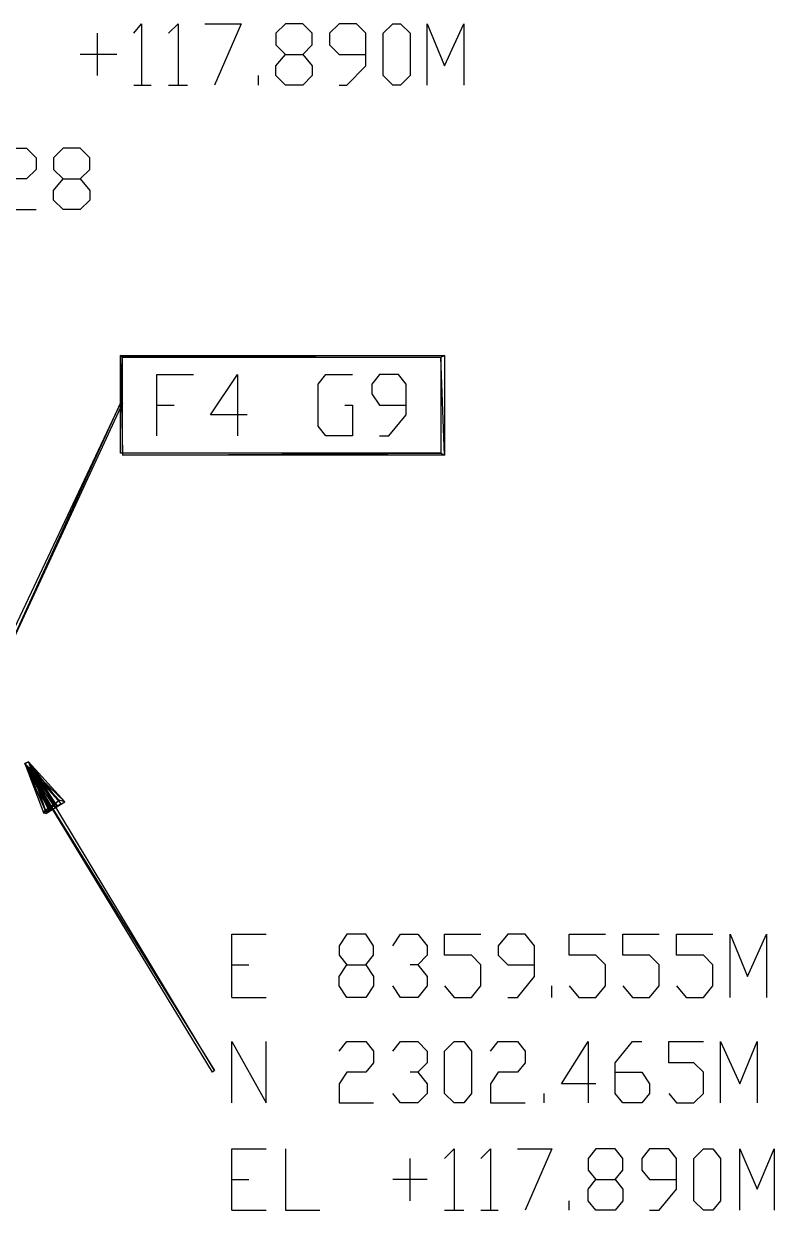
# Model space of a CAD drawing. Header units: millimetres. Extents: x 21 to 1147, y -811 to 126.
# Drawn here: x 348 to 395, y -152 to -77.7 of the extents above; entities that cross this region are included whole.
import ezdxf

# ---------------------------------------------------------------- set-up
doc = ezdxf.new("R2010")
doc.units = ezdxf.units.MM
doc.layers.add('EDITED_LINES', color=4, linetype='Continuous')

msp = doc.modelspace()

# ---------------------------------------------------------------- linework, layer by layer
at = {"layer": 'EDITED_LINES'}
for p, q in [((354.88, -78.28), (355.36, -77.68)), ((355.36, -77.68), (355.36, -81.52)), ((357.04, -78.28), (357.64, -77.68)), ((357.64, -77.68), (357.64, -81.52)), ((359.32, -77.68), (361.6, -77.68)), ((361.6, -77.68), (359.92, -81.52)), ((364.36, -77.68), (363.76, -78.28)), ((365.44, -77.68), (364.36, -77.68)), ((366.04, -78.28), (365.44, -77.68)), ((367.72, -77.68), (367.12, -78.28)), ((368.8, -77.68), (367.72, -77.68)), ((369.4, -78.28), (368.8, -77.68)), ((370.48, -78.28), (371.08, -77.68)), ((371.08, -77.68), (371.56, -77.68)), ((371.56, -77.68), (372.16, -78.28)), ((373.24, -81.52), (373.24, -77.68)), ((373.24, -77.68), (374.32, -80.32)), ((374.32, -80.32), (375.52, -77.68)), ((375.52, -77.68), (375.52, -81.52)), ((352.6, -80.92), (352.6, -78.28)), ((363.76, -78.28), (363.76, -79)), ((366.04, -79), (366.04, -78.28)), ((367.12, -78.28), (367.12, -79)), ((369.4, -80.32), (369.4, -78.28)), ((370.48, -80.92), (370.48, -78.28)), ((372.16, -78.28), (372.16, -80.92)), ((363.76, -79), (364.36, -79.6)), ((365.44, -79.6), (366.04, -79)), ((367.12, -79), (367.72, -79.6)), ((353.8, -79.6), (351.52, -79.6)), ((363.76, -80.32), (364.36, -79.6)), ((364.36, -79.6), (365.44, -79.6)), ((365.44, -79.6), (366.04, -80.32)), ((367.72, -79.6), (369.4, -79.6)), ((362.68, -81.52), (362.68, -80.92)), ((363.76, -80.92), (363.76, -80.32)), ((364.36, -81.52), (363.76, -80.92)), ((366.04, -80.92), (365.44, -81.52)), ((366.04, -80.32), (366.04, -80.92)), ((368.2, -81.52), (369.4, -80.32)), ((371.08, -81.52), (370.48, -80.92)), ((372.16, -80.92), (371.56, -81.52)), ((354.88, -81.52), (355.96, -81.52)), ((357.04, -81.52), (358.24, -81.52)), ((365.44, -81.52), (364.36, -81.52)), ((367.72, -81.52), (368.2, -81.52)), ((371.56, -81.52), (371.08, -81.52)), ((347.08, -85.48), (348.16, -85.48)), ((348.16, -85.48), (348.76, -86.08)), ((348.76, -86.08), (348.76, -86.8)), ((350.44, -85.48), (349.84, -86.08)), ((349.84, -86.08), (349.84, -86.8)), ((351.52, -85.48), (350.44, -85.48)), ((352.12, -86.08), (351.52, -85.48)), ((352.12, -86.8), (352.12, -86.08)), ((348.76, -86.8), (348.16, -87.4)), ((349.84, -86.8), (350.44, -87.4)), ((351.52, -87.4), (352.12, -86.8)), ((348.16, -87.4), (347.08, -87.4)), ((349.84, -88.12), (350.44, -87.4)), ((350.44, -87.4), (351.52, -87.4)), ((351.52, -87.4), (352.12, -88.12)), ((349.84, -88.72), (349.84, -88.12)), ((352.12, -88.12), (352.12, -88.72)), ((350.44, -89.32), (349.84, -88.72)), ((352.12, -88.72), (351.52, -89.32)), ((346.48, -89.32), (348.76, -89.32)), ((351.52, -89.32), (350.44, -89.32)), ((354.16, -98.56), (354.04, -98.44)), ((354.04, -98.44), (374.32, -98.44)), ((354.16, -98.56), (354.04, -98.44)), ((354.04, -98.44), (354.16, -104.56)), ((354.04, -98.44), (354.16, -104.56)), ((354.04, -104.56), (354.04, -98.44)), ((374.32, -98.44), (354.16, -98.56)), ((374.32, -98.44), (354.16, -98.56)), ((354.16, -98.56), (374.08, -98.56)), ((354.16, -104.56), (354.16, -98.56)), ((374.08, -98.56), (374.32, -98.44)), ((374.08, -98.56), (374.32, -98.44)), ((374.32, -104.68), (374.08, -98.56)), ((374.08, -98.56), (374.08, -104.56)), ((374.32, -104.68), (374.08, -98.56)), ((374.32, -98.44), (374.32, -104.68)), ((356.32, -103.48), (356.32, -99.64)), ((356.32, -99.64), (358.6, -99.64)), ((359.68, -102.16), (361.36, -99.64)), ((361.36, -99.64), (361.36, -103.48)), ((366.4, -100.24), (366.88, -99.64)), ((366.4, -102.88), (366.4, -100.24)), ((366.88, -99.64), (368.56, -99.64)), ((370.24, -99.64), (369.76, -100.24)), ((369.76, -100.24), (369.76, -100.84)), ((371.44, -99.64), (370.24, -99.64)), ((371.92, -100.24), (371.44, -99.64)), ((371.92, -102.16), (371.92, -100.24)), ((369.76, -100.84), (370.24, -101.56)), ((354.04, -101.44), (345.64, -119.2)), ((345.88, -119.32), (354.04, -101.44)), ((345.88, -119.32), (354.04, -101.44)), ((354.16, -101.44), (345.88, -119.32)), ((354.04, -101.44), (354.16, -101.44)), ((356.32, -101.56), (357.4, -101.56)), ((368.08, -101.56), (368.56, -101.56)), ((368.56, -101.56), (368.56, -103.48)), ((370.24, -101.56), (371.92, -101.56)), ((361.96, -102.16), (359.68, -102.16)), ((370.84, -103.48), (371.92, -102.16)), ((366.88, -103.48), (366.4, -102.88)), ((368.56, -103.48), (366.88, -103.48)), ((370.24, -103.48), (370.84, -103.48)), ((354.16, -104.56), (354.04, -104.56)), ((354.16, -104.56), (354.16, -104.68)), ((354.16, -104.68), (374.08, -104.56)), ((374.08, -104.56), (354.16, -104.56)), ((354.16, -104.68), (374.08, -104.56)), ((374.32, -104.68), (354.16, -104.68)), ((374.08, -104.56), (374.32, -104.68)), ((374.08, -104.56), (374.32, -104.68)), ((348.04, -124), (348.28, -123.88)), ((348.28, -123.88), (348.04, -124)), ((348.04, -124), (348.28, -123.88)), ((348.28, -123.88), (348.04, -124)), ((348.04, -124), (348.28, -123.88)), ((348.28, -123.88), (348.04, -124)), ((348.04, -124), (348.28, -123.88)), ((348.28, -123.88), (348.04, -124)), ((348.28, -123.88), (348.04, -124)), ((349.36, -127), (348.04, -124)), ((348.04, -124), (349.24, -127.12)), ((349.36, -127), (348.04, -124)), ((348.04, -124), (350.56, -126.4)), ((348.04, -124), (350.56, -126.4)), ((350.2, -126.28), (348.04, -124)), ((349.6, -126.88), (348.04, -124)), ((348.04, -124), (349.36, -127)), ((349.6, -126.88), (348.04, -124)), ((348.04, -124), (350.32, -126.52)), ((348.04, -124), (350.32, -126.52)), ((350.08, -126.64), (348.04, -124)), ((349.72, -126.88), (348.04, -124)), ((348.04, -124), (349.6, -127)), ((349.72, -126.88), (348.04, -124)), ((348.04, -124), (350.32, -126.52)), ((348.04, -124), (350.32, -126.52)), ((350.08, -126.64), (348.04, -124)), ((349.72, -126.88), (348.04, -124)), ((348.04, -124), (349.6, -127)), ((349.72, -126.88), (348.04, -124)), ((348.04, -124), (350.08, -126.64)), ((348.04, -124), (350.08, -126.64)), ((349.96, -126.76), (348.04, -124)), ((348.04, -124), (359.92, -143.2)), ((348.04, -124), (359.92, -143.2)), ((359.8, -143.32), (348.04, -124)), ((348.28, -123.88), (349.36, -127)), ((350.56, -126.4), (348.28, -123.88)), ((348.28, -123.88), (349.6, -126.88)), ((350.32, -126.52), (348.28, -123.88)), ((348.28, -123.88), (349.72, -126.88)), ((350.32, -126.52), (348.28, -123.88)), ((348.28, -123.88), (349.72, -126.88)), ((350.08, -126.64), (348.28, -123.88)), ((359.92, -143.2), (348.28, -123.88)), ((349.24, -127), (350.2, -126.28)), ((349.24, -127.12), (349.36, -127)), ((349.36, -127.12), (349.24, -127)), ((350.2, -126.28), (349.36, -127.12)), ((350.2, -126.28), (349.36, -127.12)), ((349.36, -127.12), (350.56, -126.4)), ((349.36, -127), (349.6, -126.88)), ((349.6, -127), (349.72, -126.88)), ((349.6, -127), (349.72, -126.88)), ((350.08, -126.64), (349.96, -126.76)), ((350.32, -126.52), (350.08, -126.64)), ((350.32, -126.52), (350.08, -126.64)), ((350.56, -126.4), (350.2, -126.28)), ((350.56, -126.4), (350.2, -126.28)), ((361, -138.64), (361, -134.68)), ((361, -134.68), (363.16, -134.68)), ((368.2, -134.68), (367.72, -135.4)), ((369.4, -134.68), (368.2, -134.68)), ((369.88, -135.4), (369.4, -134.68)), ((371.08, -135.4), (371.56, -134.68)), ((371.56, -134.68), (372.64, -134.68)), ((372.64, -134.68), (373.24, -135.4)), ((374.32, -136), (374.32, -134.68)), ((374.32, -134.68), (376.6, -134.68)), ((378.28, -134.68), (377.68, -135.4)), ((379.36, -134.68), (378.28, -134.68)), ((379.96, -135.4), (379.36, -134.68)), ((382.12, -136), (382.12, -134.68)), ((382.12, -134.68), (384.4, -134.68)), ((385.48, -136), (385.48, -134.68)), ((385.48, -134.68), (387.76, -134.68)), ((388.84, -136), (388.84, -134.68)), ((388.84, -134.68), (391.12, -134.68)), ((392.2, -138.64), (392.2, -134.68)), ((392.2, -134.68), (393.28, -137.32)), ((393.28, -137.32), (394.48, -134.68)), ((394.48, -134.68), (394.48, -138.64)), ((367.72, -135.4), (367.72, -136)), ((369.88, -136), (369.88, -135.4)), ((373.24, -135.4), (373.24, -136)), ((377.68, -135.4), (377.68, -136)), ((379.96, -137.32), (379.96, -135.4)), ((361, -136.6), (362.08, -136.6)), ((367.72, -136), (368.2, -136.6)), ((367.72, -137.32), (368.2, -136.6)), ((368.2, -136.6), (369.4, -136.6)), ((369.4, -136.6), (369.88, -136)), ((369.4, -136.6), (369.88, -137.32)), ((372.64, -136.6), (372.16, -136.6)), ((373.24, -136), (372.64, -136.6)), ((372.64, -136.6), (373.24, -137.32)), ((376, -136), (374.32, -136)), ((376.6, -136.6), (376, -136)), ((376.6, -137.92), (376.6, -136.6)), ((377.68, -136), (378.28, -136.6)), ((378.28, -136.6), (379.96, -136.6)), ((383.8, -136), (382.12, -136)), ((384.4, -136.6), (383.8, -136)), ((384.4, -137.92), (384.4, -136.6)), ((387.16, -136), (385.48, -136)), ((387.76, -136.6), (387.16, -136)), ((387.76, -137.92), (387.76, -136.6)), ((390.52, -136), (388.84, -136)), ((391.12, -136.6), (390.52, -136)), ((391.12, -137.92), (391.12, -136.6)), ((367.72, -137.92), (367.72, -137.32)), ((369.88, -137.32), (369.88, -137.92)), ((373.24, -137.32), (373.24, -137.92)), ((378.88, -138.64), (379.96, -137.32)), ((368.2, -138.64), (367.72, -137.92)), ((369.88, -137.92), (369.4, -138.64)), ((371.56, -138.64), (371.08, -137.92)), ((373.24, -137.92), (372.64, -138.64)), ((374.32, -137.92), (374.92, -138.64)), ((376, -138.64), (376.6, -137.92)), ((381.04, -138.64), (381.04, -137.92)), ((382.12, -137.92), (382.72, -138.64)), ((383.8, -138.64), (384.4, -137.92)), ((385.48, -137.92), (386.08, -138.64)), ((387.16, -138.64), (387.76, -137.92)), ((388.84, -137.92), (389.44, -138.64)), ((390.52, -138.64), (391.12, -137.92)), ((361, -138.64), (363.16, -138.64)), ((369.4, -138.64), (368.2, -138.64)), ((372.64, -138.64), (371.56, -138.64)), ((374.92, -138.64), (376, -138.64)), ((378.28, -138.64), (378.88, -138.64)), ((382.72, -138.64), (383.8, -138.64)), ((386.08, -138.64), (387.16, -138.64)), ((389.44, -138.64), (390.52, -138.64)), ((361, -145.24), (361, -141.4)), ((361, -141.4), (363.16, -145.24)), ((363.16, -145.24), (363.16, -141.4)), ((367.72, -142), (368.2, -141.4)), ((368.2, -141.4), (369.4, -141.4)), ((369.4, -141.4), (369.88, -142)), ((371.08, -142), (371.56, -141.4)), ((371.56, -141.4), (372.64, -141.4)), ((372.64, -141.4), (373.24, -142)), ((374.32, -142), (374.92, -141.4)), ((374.92, -141.4), (375.52, -141.4)), ((375.52, -141.4), (376, -142)), ((377.2, -142), (377.68, -141.4)), ((377.68, -141.4), (378.88, -141.4)), ((378.88, -141.4), (379.36, -142)), ((381.64, -144.04), (383.32, -141.4)), ((383.32, -141.4), (383.32, -145.24)), ((385, -142.72), (386.08, -141.4)), ((386.08, -141.4), (386.68, -141.4)), ((388.36, -142.72), (388.36, -141.4)), ((388.36, -141.4), (390.52, -141.4)), ((391.6, -145.24), (391.6, -141.4)), ((391.6, -141.4), (392.8, -144.04)), ((392.8, -144.04), (393.88, -141.4)), ((393.88, -141.4), (393.88, -145.24)), ((369.88, -142), (369.88, -142.72)), ((373.24, -142), (373.24, -142.72)), ((374.32, -144.64), (374.32, -142)), ((376, -142), (376, -144.64)), ((379.36, -142), (379.36, -142.72)), ((359.92, -143.2), (359.8, -143.32)), ((368.2, -143.32), (367.72, -144.04)), ((369.4, -143.32), (368.2, -143.32)), ((369.88, -142.72), (369.4, -143.32)), ((372.64, -143.32), (372.16, -143.32)), ((373.24, -142.72), (372.64, -143.32)), ((372.64, -143.32), (373.24, -144.04)), ((377.68, -143.32), (377.2, -144.04)), ((378.88, -143.32), (377.68, -143.32)), ((379.36, -142.72), (378.88, -143.32)), ((385, -144.64), (385, -142.72)), ((385, -143.32), (386.68, -143.32)), ((386.68, -143.32), (387.16, -144.04)), ((389.92, -142.72), (388.36, -142.72)), ((390.52, -143.32), (389.92, -142.72)), ((390.52, -144.64), (390.52, -143.32)), ((367.72, -144.04), (367.72, -145.24)), ((373.24, -144.04), (373.24, -144.64)), ((377.2, -144.04), (377.2, -145.24)), ((383.8, -144.04), (381.64, -144.04)), ((387.16, -144.04), (387.16, -144.64)), ((371.56, -145.24), (371.08, -144.64)), ((373.24, -144.64), (372.64, -145.24)), ((374.92, -145.24), (374.32, -144.64)), ((376, -144.64), (375.52, -145.24)), ((380.56, -145.24), (380.56, -144.64)), ((385.48, -145.24), (385, -144.64)), ((387.16, -144.64), (386.68, -145.24)), ((388.36, -144.64), (388.84, -145.24)), ((389.92, -145.24), (390.52, -144.64)), ((367.72, -145.24), (369.88, -145.24)), ((372.64, -145.24), (371.56, -145.24)), ((375.52, -145.24), (374.92, -145.24)), ((377.2, -145.24), (379.36, -145.24)), ((386.68, -145.24), (385.48, -145.24)), ((388.84, -145.24), (389.92, -145.24)), ((361, -151.96), (361, -148.12)), ((361, -148.12), (363.16, -148.12)), ((364.36, -148.12), (364.36, -151.96)), ((374.32, -148.72), (374.92, -148.12)), ((374.92, -148.12), (374.92, -151.96)), ((376.6, -148.72), (377.2, -148.12)), ((377.2, -148.12), (377.2, -151.96)), ((378.88, -148.12), (381.04, -148.12)), ((381.04, -148.12), (379.36, -151.96)), ((383.8, -148.12), (383.32, -148.72)), ((385, -148.12), (383.8, -148.12)), ((385.48, -148.72), (385, -148.12)), ((387.16, -148.12), (386.68, -148.72)), ((388.36, -148.12), (387.16, -148.12)), ((388.84, -148.72), (388.36, -148.12)), ((389.92, -148.72), (390.52, -148.12)), ((390.52, -148.12), (391.12, -148.12)), ((391.12, -148.12), (391.6, -148.72)), ((392.8, -151.96), (392.8, -148.12)), ((392.8, -148.12), (393.88, -150.64)), ((393.88, -150.64), (394.96, -148.12)), ((394.96, -148.12), (394.96, -151.96)), ((372.16, -151.36), (372.16, -148.72)), ((383.32, -148.72), (383.32, -149.44)), ((385.48, -149.44), (385.48, -148.72)), ((386.68, -148.72), (386.68, -149.44)), ((388.84, -150.64), (388.84, -148.72)), ((389.92, -151.36), (389.92, -148.72)), ((391.6, -148.72), (391.6, -151.36)), ((361, -150.04), (362.08, -150.04)), ((373.24, -150.04), (371.08, -150.04)), ((383.32, -149.44), (383.8, -150.04)), ((383.32, -150.64), (383.8, -150.04)), ((383.8, -150.04), (385, -150.04)), ((385, -150.04), (385.48, -149.44)), ((385, -150.04), (385.48, -150.64)), ((386.68, -149.44), (387.16, -150.04)), ((387.16, -150.04), (388.84, -150.04)), ((383.32, -151.36), (383.32, -150.64)), ((385.48, -150.64), (385.48, -151.36)), ((387.76, -151.96), (388.84, -150.64)), ((382.12, -151.96), (382.12, -151.36)), ((383.8, -151.96), (383.32, -151.36)), ((385.48, -151.36), (385, -151.96)), ((390.52, -151.96), (389.92, -151.36)), ((391.6, -151.36), (391.12, -151.96)), ((361, -151.96), (363.16, -151.96)), ((364.36, -151.96), (366.52, -151.96)), ((374.32, -151.96), (375.52, -151.96)), ((376.6, -151.96), (377.68, -151.96)), ((385, -151.96), (383.8, -151.96)), ((387.16, -151.96), (387.76, -151.96)), ((391.12, -151.96), (390.52, -151.96))]:
    msp.add_line(p, q, dxfattribs=at)

doc.saveas('drawing.dxf')
